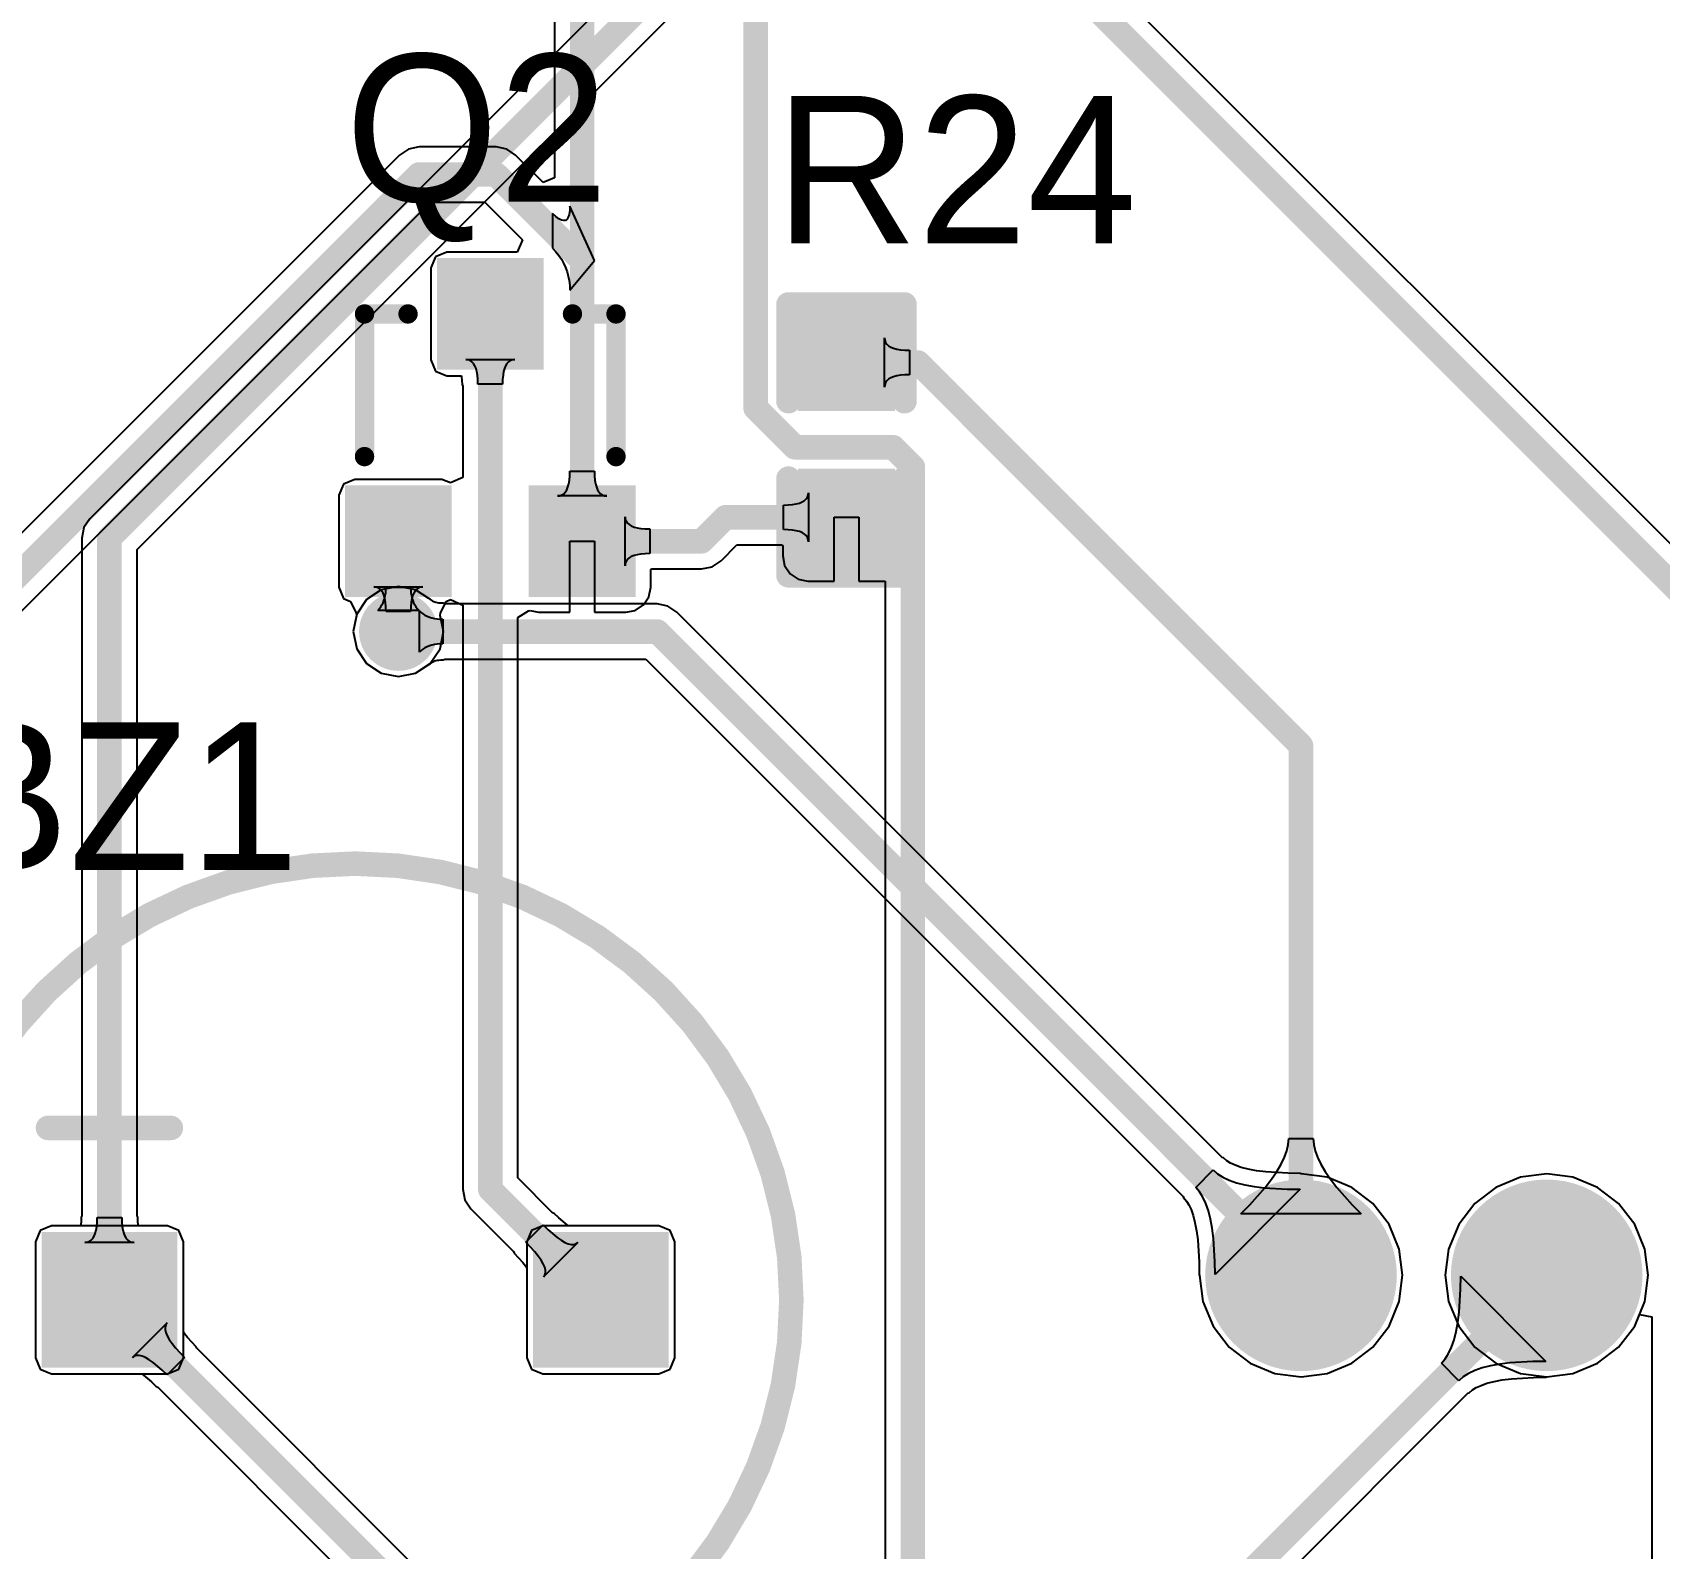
# Model space of a CAD drawing. Header units: millimetres. Extents: x 6.5 to 10.45, y 0.98 to 5.86.
# Drawn here: x 7.034 to 7.696, y 3.764 to 4.381 of the extents above; entities that cross this region are included whole.
import ezdxf

# ---------------------------------------------------------------- set-up
doc = ezdxf.new("R2010")
doc.units = ezdxf.units.MM
doc.header["$MEASUREMENT"] = 0
for name, color, linetype in [('BottomLayer', 5, 'Continuous'), ('BottomSolder', 6, 'Continuous'), ('KeepOutLayer', 6, 'Continuous'), ('MultiLayer', 9, 'Continuous'), ('PadHoleLayer', 156, 'Continuous'), ('TopLayer', 1, 'Continuous'), ('TopOverlay', 2, 'Continuous'), ('TopPaste', 8, 'Continuous'), ('TopSolder', 216, 'Continuous'), ('ViaHoleLayer', 16, 'Continuous')]:
    doc.layers.add(name, color=color, linetype=linetype)

# ---------------------------------------------------------------- blocks, each defined once
blk = doc.blocks.new('BUZZ_DIP_10')
at = {"layer": 'BottomLayer'}
for points in [[(-0.02362, -0.02362), (0.02362, -0.02362), (-0.02362, 0.02362), (0.02362, 0.02362)], [(0.17638, -0.02362), (0.22362, -0.02362), (0.17638, 0.02362), (0.22362, 0.02362)]]:
    blk.add_solid(points, dxfattribs=at)
at = {"layer": 'BottomSolder'}
for points in [[(-0.02762, -0.02762), (0.02762, -0.02762), (-0.02762, 0.02762), (0.02762, 0.02762)], [(0.17238, -0.02762), (0.22762, -0.02762), (0.17238, 0.02762), (0.22762, 0.02762)]]:
    blk.add_solid(points, dxfattribs=at)
at = {"layer": 'MultiLayer'}
for points in [[(-0.02362, -0.02362), (0.02362, -0.02362), (-0.02362, 0.02362), (0.02362, 0.02362)], [(0.17638, -0.02362), (0.22362, -0.02362), (0.17638, 0.02362), (0.22362, 0.02362)]]:
    blk.add_solid(points, dxfattribs=at)
at = {"layer": 'PadHoleLayer', "const_width": 0.01378}
for points in [[(-0.00689, 0, 1), (0.00689, 0, 1)], [(0.19311, 0, 1), (0.20689, 0, 1)]]:
    blk.add_lwpolyline(points, format="xyb", close=True, dxfattribs=at)
at = {"layer": 'TopLayer'}
for points in [[(-0.02362, -0.02362), (0.02362, -0.02362), (-0.02362, 0.02362), (0.02362, 0.02362)], [(0.17638, -0.02362), (0.22362, -0.02362), (0.17638, 0.02362), (0.22362, 0.02362)]]:
    blk.add_solid(points, dxfattribs=at)
at = {"layer": 'TopOverlay'}
for points, const_width in [([(0.27756, 0, 1), (-0.07756, 0, 1)], 0.01), ([(-0.0025, 0.095, 1), (0.0025, 0.095, 1)], 0.005), ([(-0.0275, 0.07, 1), (-0.0225, 0.07, 1)], 0.005), ([(0.0225, 0.07, 1), (0.0275, 0.07, 1)], 0.005), ([(-0.0025, 0.045, 1), (0.0025, 0.045, 1)], 0.005), ([(-0.08006, 0, 1), (-0.07506, 0, 1)], 0.005), ([(0.27506, 0, 1), (0.28006, 0, 1)], 0.005)]:
    blk.add_lwpolyline(points, format="xyb", close=True, dxfattribs=dict(at, const_width=const_width))
at = {"layer": 'TopOverlay', "const_width": 0.01}
for points in [[(0, 0.045), (0, 0.095)], [(-0.025, 0.07), (0.025, 0.07)]]:
    blk.add_lwpolyline(points, dxfattribs=at)
at = {"layer": 'TopSolder'}
for points in [[(-0.02762, -0.02762), (0.02762, -0.02762), (-0.02762, 0.02762), (0.02762, 0.02762)], [(0.17238, -0.02762), (0.22762, -0.02762), (0.17238, 0.02762), (0.22762, 0.02762)]]:
    blk.add_solid(points, dxfattribs=at)
blk = doc.blocks.new('____SOT_23_43')
at = {"layer": 'TopLayer'}
for points in [[(-0.01772, 0.02756), (0.01772, 0.02756), (-0.01772, 0.06496), (0.01772, 0.06496)], [(-0.05512, -0.06496), (-0.01969, -0.06496), (-0.05512, -0.02756), (-0.01969, -0.02756)], [(0.01969, -0.06496), (0.05512, -0.06496), (0.01969, -0.02756), (0.05512, -0.02756)]]:
    blk.add_solid(points, dxfattribs=at)
at = {"layer": 'TopOverlay', "const_width": 0.00787}
for points in [[(-0.05118, -0.01181), (-0.05118, 0.04626)], [(-0.05118, 0.04626), (-0.03346, 0.04626)], [(0.03346, 0.04626), (0.05118, 0.04626)], [(0.05118, -0.01181), (0.05118, 0.04626)]]:
    blk.add_lwpolyline(points, dxfattribs=at)
at = {"layer": 'TopOverlay', "const_width": 0.00394}
for points in [[(-0.05315, 0.04626, 1), (-0.04921, 0.04626, 1)], [(-0.05315, 0.04626, 1), (-0.04921, 0.04626, 1)], [(-0.03543, 0.04626, 1), (-0.0315, 0.04626, 1)], [(0.0315, 0.04626, 1), (0.03543, 0.04626, 1)], [(0.04921, 0.04626, 1), (0.05315, 0.04626, 1)], [(0.04921, 0.04626, 1), (0.05315, 0.04626, 1)], [(-0.05315, -0.01181, 1), (-0.04921, -0.01181, 1)], [(0.04921, -0.01181, 1), (0.05315, -0.01181, 1)]]:
    blk.add_lwpolyline(points, format="xyb", close=True, dxfattribs=at)
at = {"layer": 'TopPaste'}
for points in [[(-0.01772, 0.02756), (0.01772, 0.02756), (-0.01772, 0.06496), (0.01772, 0.06496)], [(-0.05512, -0.06496), (-0.01969, -0.06496), (-0.05512, -0.02756), (-0.01969, -0.02756)], [(0.01969, -0.06496), (0.05512, -0.06496), (0.01969, -0.02756), (0.05512, -0.02756)]]:
    blk.add_solid(points, dxfattribs=at)
at = {"layer": 'TopSolder'}
for points in [[(-0.02172, 0.02356), (0.02172, 0.02356), (-0.02172, 0.06896), (0.02172, 0.06896)], [(-0.05912, -0.06896), (-0.01569, -0.06896), (-0.05912, -0.02356), (-0.01569, -0.02356)], [(0.01569, -0.06896), (0.05912, -0.06896), (0.01569, -0.02356), (0.05912, -0.02356)]]:
    blk.add_solid(points, dxfattribs=at)
blk = doc.blocks.new('___R0603_65')
at = {"layer": 'TopLayer'}
for points in [[(-0.047244, -0.015748), (-0.015748, -0.015748), (-0.047244, 0.015748), (-0.015748, 0.015748)], [(0.015748, -0.015748), (0.047244, -0.015748), (0.015748, 0.015748), (0.047244, 0.015748)]]:
    blk.add_solid(points, dxfattribs=at)
at = {"layer": 'TopOverlay', "const_width": 0.01}
for points in [[(-0.055118, 0.023622), (-0.015748, 0.023622)], [(-0.055118, 0.023622), (-0.055118, -0.023622)], [(0.015748, 0.023622), (0.055118, 0.023622)], [(0.055118, 0.023622), (0.055118, -0.023622)], [(-0.055118, -0.023622), (-0.015748, -0.023622)], [(0.015748, -0.023622), (0.055118, -0.023622)]]:
    blk.add_lwpolyline(points, dxfattribs=at)
at = {"layer": 'TopOverlay', "const_width": 0.005}
for points in [[(-0.057618, 0.023622, 1), (-0.052618, 0.023622, 1)], [(-0.057618, 0.023622, 1), (-0.052618, 0.023622, 1)], [(-0.018248, 0.023622, 1), (-0.013248, 0.023622, 1)], [(0.013248, 0.023622, 1), (0.018248, 0.023622, 1)], [(0.052618, 0.023622, 1), (0.057618, 0.023622, 1)], [(0.052618, 0.023622, 1), (0.057618, 0.023622, 1)], [(-0.057618, -0.023622, 1), (-0.052618, -0.023622, 1)], [(-0.057618, -0.023622, 1), (-0.052618, -0.023622, 1)], [(-0.018248, -0.023622, 1), (-0.013248, -0.023622, 1)], [(0.013248, -0.023622, 1), (0.018248, -0.023622, 1)], [(0.052618, -0.023622, 1), (0.057618, -0.023622, 1)], [(0.052618, -0.023622, 1), (0.057618, -0.023622, 1)]]:
    blk.add_lwpolyline(points, format="xyb", close=True, dxfattribs=at)
at = {"layer": 'TopPaste'}
for points in [[(-0.047244, -0.015748), (-0.015748, -0.015748), (-0.047244, 0.015748), (-0.015748, 0.015748)], [(0.015748, -0.015748), (0.047244, -0.015748), (0.015748, 0.015748), (0.047244, 0.015748)]]:
    blk.add_solid(points, dxfattribs=at)
at = {"layer": 'TopSolder'}
for points in [[(-0.051244, -0.019748), (-0.011748, -0.019748), (-0.051244, 0.019748), (-0.011748, 0.019748)], [(0.011748, -0.019748), (0.051244, -0.019748), (0.011748, 0.019748), (0.051244, 0.019748)]]:
    blk.add_solid(points, dxfattribs=at)
blk = doc.blocks.new('STM32_DIP_73')
at = {"layer": 'BottomLayer', "const_width": 0.035}
for points in [[(-0.0175, 0, 1), (0.0175, 0, 1)], [(-0.0175, -0.1, 1), (0.0175, -0.1, 1)]]:
    blk.add_lwpolyline(points, format="xyb", close=True, dxfattribs=at)
at = {"layer": 'BottomSolder', "const_width": 0.039}
for points in [[(-0.0195, 0, 1), (0.0195, 0, 1)], [(-0.0195, -0.1, 1), (0.0195, -0.1, 1)]]:
    blk.add_lwpolyline(points, format="xyb", close=True, dxfattribs=at)
at = {"layer": 'MultiLayer', "const_width": 0.035}
for points in [[(-0.0175, 0, 1), (0.0175, 0, 1)], [(-0.0175, -0.1, 1), (0.0175, -0.1, 1)]]:
    blk.add_lwpolyline(points, format="xyb", close=True, dxfattribs=at)
at = {"layer": 'PadHoleLayer', "const_width": 0.015}
for points in [[(-0.0075, 0, 1), (0.0075, 0, 1)], [(-0.0075, -0.1, 1), (0.0075, -0.1, 1)]]:
    blk.add_lwpolyline(points, format="xyb", close=True, dxfattribs=at)
at = {"layer": 'TopLayer', "const_width": 0.035}
for points in [[(-0.0175, 0, 1), (0.0175, 0, 1)], [(-0.0175, -0.1, 1), (0.0175, -0.1, 1)]]:
    blk.add_lwpolyline(points, format="xyb", close=True, dxfattribs=at)
at = {"layer": 'TopSolder', "const_width": 0.039}
for points in [[(-0.0195, 0, 1), (0.0195, 0, 1)], [(-0.0195, -0.1, 1), (0.0195, -0.1, 1)]]:
    blk.add_lwpolyline(points, format="xyb", close=True, dxfattribs=at)

msp = doc.modelspace()

# ---------------------------------------------------------------- linework, layer by layer
at = {"layer": 'BottomLayer'}
for p, q in [((7.42707, 4.55293), (7.05707, 4.18293)), ((7.07622, 4.17035), (7.43965, 4.53378)), ((7.05464, 4.17929), (7.05378, 4.175)), ((7.05707, 4.18293), (7.05464, 4.17929)), ((7.05378, 4.175), (7.05378, 4.175)), ((7.05378, 4.175), (7.05378, 3.89928)), ((7.07622, 3.89928), (7.07622, 4.17035)), ((7.17557, 4.15396), (7.16962, 4.14998)), ((7.1826, 4.15535), (7.17557, 4.15396)), ((7.18962, 4.15396), (7.1826, 4.15535)), ((7.19495, 4.1504), (7.18962, 4.15396)), ((7.16962, 4.14998), (7.16564, 4.14402)), ((7.19117, 4.1286), (7.19117, 4.1454)), ((7.19117, 4.1454), (7.19186, 4.14475)), ((7.19559, 4.15016), (7.19495, 4.1504)), ((7.19606, 4.14972), (7.19559, 4.15016)), ((7.19633, 4.14951), (7.19606, 4.14972)), ((7.19664, 4.14932), (7.19633, 4.14951)), ((7.19699, 4.14914), (7.19664, 4.14932)), ((7.1974, 4.14897), (7.19699, 4.14914)), ((7.19789, 4.14882), (7.1974, 4.14897)), ((7.19846, 4.14869), (7.19789, 4.14882)), ((7.19912, 4.14859), (7.19846, 4.14869)), ((7.19987, 4.14852), (7.19912, 4.14859)), ((7.20089, 4.14849), (7.19987, 4.14852)), ((7.20151, 4.14822), (7.20089, 4.14849)), ((7.288, 4.14822), (7.20151, 4.14822)), ((7.29229, 4.14736), (7.288, 4.14822)), ((7.288, 4.14822), (7.288, 4.14822)), ((7.29593, 4.14493), (7.29229, 4.14736)), ((7.16564, 4.14402), (7.16425, 4.137)), ((7.19186, 4.14475), (7.19262, 4.14418)), ((7.19262, 4.14418), (7.19343, 4.14367)), ((7.19343, 4.14367), (7.19429, 4.14322)), ((7.19429, 4.14322), (7.19522, 4.14285)), ((7.19522, 4.14285), (7.1962, 4.14254)), ((7.1962, 4.14254), (7.19724, 4.14231)), ((7.19724, 4.14231), (7.19834, 4.14214)), ((7.19834, 4.14214), (7.19949, 4.14203)), ((7.19949, 4.14203), (7.20071, 4.142)), ((7.20071, 4.142), (7.20071, 4.132)), ((7.51786, 3.923), (7.29593, 4.14493)), ((7.16425, 4.137), (7.16564, 4.12998)), ((7.16564, 4.12998), (7.16962, 4.12402)), ((7.19186, 4.12925), (7.19117, 4.1286)), ((7.19262, 4.12982), (7.19186, 4.12925)), ((7.19343, 4.13033), (7.19262, 4.12982)), ((7.19429, 4.13078), (7.19343, 4.13033)), ((7.19522, 4.13115), (7.19429, 4.13078)), ((7.1962, 4.13146), (7.19522, 4.13115)), ((7.19724, 4.13169), (7.1962, 4.13146)), ((7.19834, 4.13186), (7.19724, 4.13169)), ((7.19949, 4.13197), (7.19834, 4.13186)), ((7.19912, 4.12541), (7.19987, 4.12548)), ((7.20071, 4.132), (7.19949, 4.13197)), ((7.19987, 4.12548), (7.20089, 4.12551)), ((7.20089, 4.12551), (7.20151, 4.12578)), ((7.20151, 4.12578), (7.28335, 4.12578)), ((7.28335, 4.12578), (7.502, 3.90714)), ((7.16962, 4.12402), (7.17557, 4.12004)), ((7.17557, 4.12004), (7.1826, 4.11865)), ((7.1826, 4.11865), (7.18962, 4.12004)), ((7.18962, 4.12004), (7.19495, 4.1236)), ((7.19495, 4.1236), (7.19559, 4.12384)), ((7.19559, 4.12384), (7.19606, 4.12428)), ((7.19606, 4.12428), (7.19633, 4.12449)), ((7.19633, 4.12449), (7.19664, 4.12468)), ((7.19664, 4.12468), (7.19699, 4.12486)), ((7.19699, 4.12486), (7.1974, 4.12503)), ((7.1974, 4.12503), (7.19789, 4.12518)), ((7.19789, 4.12518), (7.19846, 4.12531)), ((7.19846, 4.12531), (7.19912, 4.12541)), ((7.51839, 3.92283), (7.51786, 3.923)), ((7.51986, 3.92159), (7.51839, 3.92283)), ((7.52133, 3.92067), (7.51986, 3.92159)), ((7.52326, 3.91977), (7.52133, 3.92067)), ((7.50712, 3.91081), (7.51419, 3.91788)), ((7.51419, 3.91788), (7.51601, 3.91633)), ((7.51601, 3.91633), (7.51822, 3.91495)), ((7.51822, 3.91495), (7.52081, 3.91375)), ((7.52081, 3.91375), (7.52378, 3.9127)), ((7.52567, 3.91892), (7.52326, 3.91977)), ((7.52855, 3.91817), (7.52567, 3.91892)), ((7.53189, 3.91754), (7.52855, 3.91817)), ((7.53561, 3.91706), (7.53189, 3.91754)), ((7.54459, 3.91652), (7.53561, 3.91706)), ((7.54969, 3.91649), (7.54459, 3.91652)), ((7.55002, 3.91635), (7.54969, 3.91649)), ((7.5607, 3.91494), (7.55002, 3.91635)), ((7.57068, 3.91081), (7.5607, 3.91494)), ((7.6393, 3.91494), (7.62932, 3.91081)), ((7.65, 3.91635), (7.6393, 3.91494)), ((7.6607, 3.91494), (7.65, 3.91635)), ((7.67068, 3.91081), (7.6607, 3.91494)), ((7.502, 3.90714), (7.50217, 3.90661)), ((7.50867, 3.90899), (7.50712, 3.91081)), ((7.51004, 3.90678), (7.50867, 3.90899)), ((7.54965, 3.91), (7.515, 3.87535)), ((7.52378, 3.9127), (7.52713, 3.91183)), ((7.52713, 3.91183), (7.53087, 3.91113)), ((7.53087, 3.91113), (7.53499, 3.91059)), ((7.53499, 3.91059), (7.54438, 3.91003)), ((7.54438, 3.91003), (7.54965, 3.91)), ((7.57924, 3.90424), (7.57068, 3.91081)), ((7.62932, 3.91081), (7.62076, 3.90424)), ((7.67924, 3.90424), (7.67068, 3.91081)), ((7.50217, 3.90661), (7.50341, 3.90514)), ((7.50341, 3.90514), (7.50433, 3.90367)), ((7.50433, 3.90367), (7.50523, 3.90174)), ((7.50523, 3.90174), (7.50608, 3.89933)), ((7.51125, 3.90419), (7.51004, 3.90678)), ((7.5123, 3.90122), (7.51125, 3.90419)), ((7.51317, 3.89787), (7.5123, 3.90122)), ((7.58581, 3.89568), (7.57924, 3.90424)), ((7.62076, 3.90424), (7.61419, 3.89568)), ((7.68581, 3.89568), (7.67924, 3.90424)), ((7.04138, 3.89512), (7.03679, 3.89321)), ((7.05326, 3.89512), (7.04138, 3.89512)), ((7.05335, 3.89566), (7.05326, 3.89512)), ((7.05346, 3.89694), (7.05335, 3.89566)), ((7.05351, 3.89866), (7.05346, 3.89694)), ((7.05378, 3.89928), (7.05351, 3.89866)), ((7.05955, 3.89333), (7.0598, 3.89485)), ((7.0598, 3.89485), (7.05995, 3.89657)), ((7.05995, 3.89657), (7.06, 3.89849)), ((7.06, 3.89849), (7.07, 3.89849)), ((7.07, 3.89849), (7.07005, 3.89657)), ((7.07005, 3.89657), (7.0702, 3.89485)), ((7.0702, 3.89485), (7.07045, 3.89333)), ((7.07649, 3.89866), (7.07622, 3.89928)), ((7.07654, 3.89694), (7.07649, 3.89866)), ((7.07665, 3.89566), (7.07654, 3.89694)), ((7.07674, 3.89512), (7.07665, 3.89566)), ((7.08862, 3.89512), (7.07674, 3.89512)), ((7.09321, 3.89321), (7.08862, 3.89512)), ((7.24138, 3.89512), (7.23679, 3.89321)), ((7.28862, 3.89512), (7.24138, 3.89512)), ((7.29321, 3.89321), (7.28862, 3.89512)), ((7.50608, 3.89933), (7.50683, 3.89645)), ((7.50683, 3.89645), (7.50746, 3.89311)), ((7.51387, 3.89413), (7.51317, 3.89787)), ((7.51441, 3.89001), (7.51387, 3.89413)), ((7.58994, 3.8857), (7.58581, 3.89568)), ((7.61419, 3.89568), (7.61006, 3.8857)), ((7.68994, 3.8857), (7.68581, 3.89568)), ((7.03679, 3.89321), (7.03488, 3.88862)), ((7.03488, 3.88862), (7.03488, 3.84138)), ((7.055, 3.88837), (7.05595, 3.88847)), ((7.075, 3.88837), (7.055, 3.88837)), ((7.05595, 3.88847), (7.0568, 3.88878)), ((7.0568, 3.88878), (7.05755, 3.88928)), ((7.05755, 3.88928), (7.0582, 3.88999)), ((7.0582, 3.88999), (7.05875, 3.8909)), ((7.05875, 3.8909), (7.0592, 3.89202)), ((7.0592, 3.89202), (7.05955, 3.89333)), ((7.07045, 3.89333), (7.0708, 3.89202)), ((7.0708, 3.89202), (7.07125, 3.8909)), ((7.07125, 3.8909), (7.0718, 3.88999)), ((7.0718, 3.88999), (7.07245, 3.88928)), ((7.07245, 3.88928), (7.0732, 3.88878)), ((7.0732, 3.88878), (7.07405, 3.88847)), ((7.07405, 3.88847), (7.075, 3.88837)), ((7.09512, 3.88862), (7.09321, 3.89321)), ((7.09512, 3.84138), (7.09512, 3.88862)), ((7.23679, 3.89321), (7.23488, 3.88862)), ((7.23488, 3.88862), (7.23488, 3.84138)), ((7.29512, 3.88862), (7.29321, 3.89321)), ((7.29512, 3.84138), (7.29512, 3.88862)), ((7.50746, 3.89311), (7.50794, 3.88939)), ((7.50794, 3.88939), (7.50848, 3.88041)), ((7.51497, 3.88062), (7.51441, 3.89001)), ((7.515, 3.87535), (7.51497, 3.88062)), ((7.59135, 3.875), (7.58994, 3.8857)), ((7.61006, 3.8857), (7.60865, 3.875)), ((7.69135, 3.875), (7.68994, 3.8857)), ((7.50848, 3.88041), (7.50851, 3.87531)), ((7.50851, 3.87531), (7.50865, 3.87498)), ((7.50865, 3.87498), (7.51006, 3.8643)), ((7.58994, 3.8643), (7.59135, 3.875)), ((7.60865, 3.875), (7.61006, 3.8643)), ((7.68994, 3.8643), (7.69135, 3.875)), ((7.51006, 3.8643), (7.51419, 3.85432)), ((7.58581, 3.85432), (7.58994, 3.8643)), ((7.61006, 3.8643), (7.61419, 3.85432)), ((7.68581, 3.85432), (7.68994, 3.8643)), ((7.51419, 3.85432), (7.52076, 3.84576)), ((7.57924, 3.84576), (7.58581, 3.85432)), ((7.61419, 3.85432), (7.62076, 3.84576)), ((7.67924, 3.84576), (7.68581, 3.85432)), ((7.03488, 3.84138), (7.03679, 3.83679)), ((7.09321, 3.83679), (7.09512, 3.84138)), ((7.23488, 3.84138), (7.23679, 3.83679)), ((7.29321, 3.83679), (7.29512, 3.84138)), ((7.52076, 3.84576), (7.52932, 3.83919)), ((7.57068, 3.83919), (7.57924, 3.84576)), ((7.62076, 3.84576), (7.62932, 3.83919)), ((7.67068, 3.83919), (7.67924, 3.84576)), ((7.03679, 3.83679), (7.04138, 3.83488)), ((7.04138, 3.83488), (7.08862, 3.83488)), ((7.08862, 3.83488), (7.09321, 3.83679)), ((7.23679, 3.83679), (7.24138, 3.83488)), ((7.24138, 3.83488), (7.28862, 3.83488)), ((7.28862, 3.83488), (7.29321, 3.83679)), ((7.52932, 3.83919), (7.5393, 3.83506)), ((7.5393, 3.83506), (7.55, 3.83365)), ((7.55, 3.83365), (7.5607, 3.83506)), ((7.5607, 3.83506), (7.57068, 3.83919)), ((7.62932, 3.83919), (7.6393, 3.83506)), ((7.6393, 3.83506), (7.65, 3.83365)), ((7.65, 3.83365), (7.6607, 3.83506)), ((7.6607, 3.83506), (7.67068, 3.83919))]:
    msp.add_line(p, q, dxfattribs=at)
at = {"layer": 'BottomLayer', "const_width": 0.01}
for points in [[(7.065, 4.175), (7.435, 4.545)], [(7.065, 3.865), (7.065, 4.175)], [(7.1826, 4.137), (7.288, 4.137)], [(7.288, 4.137), (7.55, 3.875)]]:
    msp.add_lwpolyline(points, dxfattribs=at)
at = {"layer": 'BottomLayer'}
for points, const_width in [([(7.0625, 4.175, 1), (7.0675, 4.175, 1)], 0.005), ([(7.0625, 4.175, 1), (7.0675, 4.175, 1)], 0.005), ([(7.1766, 4.137, 1), (7.1886, 4.137, 1)], 0.012), ([(7.1801, 4.137, 1), (7.1851, 4.137, 1)], 0.005), ([(7.2855, 4.137, 1), (7.2905, 4.137, 1)], 0.005), ([(7.2855, 4.137, 1), (7.2905, 4.137, 1)], 0.005), ([(7.5475, 3.875, 1), (7.5525, 3.875, 1)], 0.005), ([(7.0625, 3.865, 1), (7.0675, 3.865, 1)], 0.005)]:
    msp.add_lwpolyline(points, format="xyb", close=True, dxfattribs=dict(at, const_width=const_width))
at = {"layer": 'BottomSolder', "const_width": 0.016}
msp.add_lwpolyline([(7.1746, 4.137, 1), (7.1906, 4.137, 1)], format="xyb", close=True, dxfattribs=at)
at = {"layer": 'KeepOutLayer', "const_width": 0.01}
msp.add_lwpolyline([(6.50502, 3.84397, -0.412145), (7.59305, 4.92702)], format="xyb", dxfattribs=at)
at = {"layer": 'MultiLayer', "const_width": 0.012}
msp.add_lwpolyline([(7.1766, 4.137, 1), (7.1886, 4.137, 1)], format="xyb", close=True, dxfattribs=at)
at = {"layer": 'TopLayer'}
for p, q in [((7.71193, 4.16106), (7.3187, 4.55429)), ((7.24619, 4.4523), (7.24619, 4.32161)), ((7.18307, 4.33093), (6.98335, 4.13122)), ((7.18671, 4.33336), (7.18307, 4.33093)), ((7.18307, 4.33093), (7.18307, 4.33093)), ((7.191, 4.33422), (7.18671, 4.33336)), ((7.2224, 4.33422), (7.191, 4.33422)), ((7.191, 4.33422), (7.191, 4.33422)), ((7.22669, 4.33336), (7.2224, 4.33422)), ((7.2224, 4.33422), (7.2224, 4.33422)), ((7.23033, 4.33093), (7.22669, 4.33336)), ((7.24157, 4.3197), (7.23033, 4.33093)), ((7.24619, 4.32161), (7.24157, 4.3197)), ((6.99593, 4.11207), (7.19565, 4.31178)), ((7.19565, 4.31178), (7.21776, 4.31178)), ((7.21776, 4.31178), (7.23309, 4.29646)), ((7.24667, 4.3059), (7.24533, 4.30714)), ((7.24533, 4.30714), (7.24533, 4.293)), ((7.24788, 4.305), (7.24667, 4.3059)), ((7.24894, 4.30444), (7.24788, 4.305)), ((7.24986, 4.30422), (7.24894, 4.30444)), ((7.25063, 4.30434), (7.24986, 4.30422)), ((7.25127, 4.3048), (7.25063, 4.30434)), ((7.25177, 4.30561), (7.25127, 4.3048)), ((7.25212, 4.30675), (7.25177, 4.30561)), ((7.25233, 4.30824), (7.25212, 4.30675)), ((7.2524, 4.31007), (7.25233, 4.30824)), ((7.2624, 4.288), (7.2524, 4.31007)), ((7.20228, 4.29146), (7.19769, 4.28955)), ((7.23101, 4.29146), (7.20228, 4.29146)), ((7.23309, 4.29646), (7.23101, 4.29146)), ((7.24533, 4.293), (7.24667, 4.29156)), ((7.24667, 4.29156), (7.24788, 4.29005)), ((7.19769, 4.28955), (7.19579, 4.28496)), ((7.19579, 4.28496), (7.19579, 4.24756)), ((7.24788, 4.29005), (7.24894, 4.28849)), ((7.24894, 4.28849), (7.24986, 4.28687)), ((7.24986, 4.28687), (7.25063, 4.2852)), ((7.25063, 4.2852), (7.25127, 4.28346)), ((7.2524, 4.27593), (7.2624, 4.288)), ((7.2624, 4.288), (7.2624, 4.288)), ((7.2624, 4.288), (7.2624, 4.288)), ((7.2624, 4.288), (7.2624, 4.288)), ((7.2624, 4.288), (7.2624, 4.288)), ((7.2624, 4.288), (7.2624, 4.288)), ((7.2624, 4.288), (7.2624, 4.288)), ((7.2624, 4.288), (7.2624, 4.288)), ((7.2624, 4.288), (7.2624, 4.288)), ((7.2624, 4.288), (7.2624, 4.288)), ((7.2624, 4.288), (7.2624, 4.288)), ((7.25127, 4.28346), (7.25177, 4.28167)), ((7.25177, 4.28167), (7.25212, 4.27981)), ((7.25212, 4.27981), (7.25233, 4.2779)), ((7.25233, 4.2779), (7.2524, 4.27593)), ((7.3805, 4.2365), (7.3805, 4.2565)), ((7.3805, 4.2565), (7.3806, 4.25555)), ((7.3806, 4.25555), (7.3809, 4.2547)), ((7.3809, 4.2547), (7.38141, 4.25395)), ((7.38141, 4.25395), (7.38212, 4.2533)), ((7.38212, 4.2533), (7.38303, 4.25275)), ((7.38303, 4.25275), (7.38414, 4.2523)), ((7.38414, 4.2523), (7.38546, 4.25195)), ((7.38546, 4.25195), (7.38697, 4.2517)), ((7.38697, 4.2517), (7.3887, 4.25155)), ((7.3887, 4.25155), (7.39062, 4.2515)), ((7.39062, 4.2515), (7.39062, 4.2415)), ((7.19579, 4.24756), (7.19769, 4.24297)), ((7.21095, 4.24759), (7.21, 4.24769)), ((7.21, 4.24769), (7.23, 4.24769)), ((7.2118, 4.24729), (7.21095, 4.24759)), ((7.21255, 4.24679), (7.2118, 4.24729)), ((7.2132, 4.24609), (7.21255, 4.24679)), ((7.21375, 4.24519), (7.2132, 4.24609)), ((7.2142, 4.24409), (7.21375, 4.24519)), ((7.22625, 4.24519), (7.2258, 4.24409)), ((7.2268, 4.24609), (7.22625, 4.24519)), ((7.22745, 4.24679), (7.2268, 4.24609)), ((7.2282, 4.24729), (7.22745, 4.24679)), ((7.22905, 4.24759), (7.2282, 4.24729)), ((7.23, 4.24769), (7.22905, 4.24759)), ((7.19769, 4.24297), (7.20228, 4.24106)), ((7.20228, 4.24106), (7.20825, 4.24106)), ((7.20825, 4.24106), (7.20835, 4.24047)), ((7.20835, 4.24047), (7.20846, 4.23922)), ((7.20846, 4.23922), (7.20851, 4.23752)), ((7.21455, 4.24279), (7.2142, 4.24409)), ((7.2148, 4.24129), (7.21455, 4.24279)), ((7.21495, 4.23959), (7.2148, 4.24129)), ((7.215, 4.23769), (7.21495, 4.23959)), ((7.22505, 4.23959), (7.225, 4.23769)), ((7.2252, 4.24129), (7.22505, 4.23959)), ((7.22545, 4.24279), (7.2252, 4.24129)), ((7.2258, 4.24409), (7.22545, 4.24279)), ((7.3809, 4.2383), (7.3806, 4.23745)), ((7.38141, 4.23905), (7.3809, 4.2383)), ((7.38212, 4.2397), (7.38141, 4.23905)), ((7.38303, 4.24025), (7.38212, 4.2397)), ((7.38414, 4.2407), (7.38303, 4.24025)), ((7.38546, 4.24105), (7.38414, 4.2407)), ((7.38697, 4.2413), (7.38546, 4.24105)), ((7.3887, 4.24145), (7.38697, 4.2413)), ((7.39062, 4.2415), (7.3887, 4.24145)), ((7.20851, 4.23752), (7.20878, 4.2369)), ((7.20878, 4.2369), (7.20878, 4.19969)), ((7.225, 4.23769), (7.215, 4.23769)), ((7.3806, 4.23745), (7.3805, 4.2365)), ((7.16488, 4.19894), (7.16029, 4.19703)), ((7.20031, 4.19894), (7.16488, 4.19894)), ((7.20378, 4.1975), (7.20031, 4.19894)), ((7.20878, 4.19969), (7.20378, 4.1975)), ((7.25195, 4.19715), (7.2522, 4.19867)), ((7.2522, 4.19867), (7.25235, 4.20039)), ((7.25235, 4.20039), (7.2524, 4.20231)), ((7.2524, 4.20231), (7.2624, 4.20231)), ((7.2624, 4.20231), (7.26245, 4.20039)), ((7.26245, 4.20039), (7.2626, 4.19867)), ((7.2626, 4.19867), (7.26285, 4.19715)), ((7.16029, 4.19703), (7.15839, 4.19244)), ((7.15839, 4.19244), (7.15839, 4.15504)), ((7.2474, 4.19219), (7.24835, 4.19229)), ((7.2674, 4.19219), (7.2474, 4.19219)), ((7.24835, 4.19229), (7.2492, 4.1926)), ((7.2492, 4.1926), (7.24995, 4.1931)), ((7.24995, 4.1931), (7.2506, 4.19381)), ((7.2506, 4.19381), (7.25115, 4.19472)), ((7.25115, 4.19472), (7.2516, 4.19583)), ((7.2516, 4.19583), (7.25195, 4.19715)), ((7.26285, 4.19715), (7.2632, 4.19583)), ((7.2632, 4.19583), (7.26365, 4.19472)), ((7.26365, 4.19472), (7.2642, 4.19381)), ((7.2642, 4.19381), (7.26485, 4.1931)), ((7.26485, 4.1931), (7.2656, 4.1926)), ((7.2656, 4.1926), (7.26645, 4.19229)), ((7.26645, 4.19229), (7.2674, 4.19219)), ((7.34859, 4.19095), (7.3491, 4.1917)), ((7.3491, 4.1917), (7.3494, 4.19255)), ((7.3494, 4.19255), (7.3495, 4.1935)), ((7.3495, 4.1935), (7.3495, 4.1735)), ((7.33938, 4.1885), (7.3413, 4.18855)), ((7.33938, 4.1785), (7.33938, 4.1885)), ((7.3413, 4.18855), (7.34303, 4.1887)), ((7.34303, 4.1887), (7.34454, 4.18895)), ((7.34454, 4.18895), (7.34586, 4.1893)), ((7.34586, 4.1893), (7.34697, 4.18975)), ((7.34697, 4.18975), (7.34788, 4.1903)), ((7.34788, 4.1903), (7.34859, 4.19095)), ((7.27487, 4.16374), (7.27487, 4.18374)), ((7.27487, 4.18374), (7.27497, 4.18279)), ((7.27497, 4.18279), (7.27527, 4.18194)), ((7.27527, 4.18194), (7.27578, 4.18119)), ((7.27578, 4.18119), (7.27649, 4.18054)), ((7.27649, 4.18054), (7.2774, 4.17999)), ((7.2774, 4.17999), (7.27851, 4.17954)), ((7.27851, 4.17954), (7.27983, 4.17919)), ((7.27983, 4.17919), (7.28135, 4.17894)), ((7.28135, 4.17894), (7.28307, 4.17879)), ((7.28307, 4.17879), (7.28499, 4.17874)), ((7.28499, 4.17874), (7.28499, 4.16874)), ((7.3413, 4.17845), (7.33938, 4.1785)), ((7.34303, 4.1783), (7.3413, 4.17845)), ((7.36, 4.15756), (7.36, 4.1835)), ((7.36, 4.1835), (7.37, 4.1835)), ((7.37, 4.1835), (7.37, 4.15756)), ((7.2524, 4.14484), (7.2524, 4.17374)), ((7.2524, 4.17374), (7.2624, 4.17374)), ((7.2624, 4.17374), (7.2624, 4.14484)), ((7.31393, 4.16581), (7.32041, 4.17229)), ((7.32041, 4.17229), (7.33859, 4.17229)), ((7.33859, 4.17229), (7.33906, 4.17208)), ((7.33906, 4.17208), (7.33906, 4.16776)), ((7.34454, 4.17805), (7.34303, 4.1783)), ((7.34586, 4.1777), (7.34454, 4.17805)), ((7.34697, 4.17725), (7.34586, 4.1777)), ((7.34788, 4.1767), (7.34697, 4.17725)), ((7.34859, 4.17605), (7.34788, 4.1767)), ((7.3491, 4.1753), (7.34859, 4.17605)), ((7.3494, 4.17445), (7.3491, 4.1753)), ((7.3495, 4.1735), (7.3494, 4.17445)), ((7.27527, 4.16554), (7.27497, 4.16469)), ((7.27578, 4.16629), (7.27527, 4.16554)), ((7.27649, 4.16694), (7.27578, 4.16629)), ((7.2774, 4.16749), (7.27649, 4.16694)), ((7.27851, 4.16794), (7.2774, 4.16749)), ((7.27983, 4.16829), (7.27851, 4.16794)), ((7.28135, 4.16854), (7.27983, 4.16829)), ((7.28307, 4.16869), (7.28135, 4.16854)), ((7.28499, 4.16874), (7.28307, 4.16869)), ((7.31029, 4.16338), (7.31393, 4.16581)), ((7.33906, 4.16776), (7.33983, 4.16385)), ((7.27497, 4.16469), (7.27487, 4.16374)), ((7.28531, 4.16232), (7.28578, 4.16252)), ((7.28531, 4.15504), (7.28531, 4.16232)), ((7.28578, 4.16252), (7.306, 4.16252)), ((7.306, 4.16252), (7.31029, 4.16338)), ((7.306, 4.16252), (7.306, 4.16252)), ((7.33983, 4.16385), (7.34204, 4.16055)), ((7.34204, 4.16055), (7.34535, 4.15834)), ((7.15839, 4.15504), (7.16029, 4.15045)), ((7.17355, 4.15507), (7.1726, 4.15517)), ((7.1726, 4.15517), (7.1926, 4.15517)), ((7.1744, 4.15477), (7.17355, 4.15507)), ((7.17515, 4.15427), (7.1744, 4.15477)), ((7.1758, 4.15357), (7.17515, 4.15427)), ((7.17635, 4.15267), (7.1758, 4.15357)), ((7.1768, 4.15157), (7.17635, 4.15267)), ((7.17729, 4.15164), (7.17746, 4.15274)), ((7.17746, 4.15274), (7.17756, 4.1539)), ((7.17756, 4.1539), (7.1776, 4.15511)), ((7.1776, 4.15511), (7.1876, 4.15511)), ((7.1876, 4.15511), (7.18763, 4.1539)), ((7.18763, 4.1539), (7.18773, 4.15274)), ((7.18773, 4.15274), (7.1879, 4.15164)), ((7.18885, 4.15267), (7.1884, 4.15157)), ((7.1894, 4.15357), (7.18885, 4.15267)), ((7.19005, 4.15427), (7.1894, 4.15357)), ((7.1908, 4.15477), (7.19005, 4.15427)), ((7.19165, 4.15507), (7.1908, 4.15477)), ((7.1926, 4.15517), (7.19165, 4.15507)), ((7.28454, 4.15114), (7.28531, 4.15504)), ((7.34535, 4.15834), (7.34925, 4.15756)), ((7.34925, 4.15756), (7.36, 4.15756)), ((7.37, 4.15756), (7.38075, 4.15756)), ((7.38075, 4.15756), (7.38078, 4.15753)), ((7.38078, 4.15753), (7.38078, 3.70765)), ((7.16029, 4.15045), (7.16313, 4.14927)), ((7.16313, 4.14927), (7.16542, 4.14448)), ((7.1742, 4.14557), (7.17484, 4.14626)), ((7.191, 4.14557), (7.1742, 4.14557)), ((7.17484, 4.14626), (7.17542, 4.14702)), ((7.17542, 4.14702), (7.17593, 4.14783)), ((7.17593, 4.14783), (7.17637, 4.1487)), ((7.17637, 4.1487), (7.17675, 4.14962)), ((7.17675, 4.14962), (7.17705, 4.1506)), ((7.17715, 4.15027), (7.1768, 4.15157)), ((7.17705, 4.1506), (7.17729, 4.15164)), ((7.1774, 4.14877), (7.17715, 4.15027)), ((7.17755, 4.14707), (7.1774, 4.14877)), ((7.1776, 4.14517), (7.17755, 4.14707)), ((7.18765, 4.14707), (7.1876, 4.14517)), ((7.1878, 4.14877), (7.18765, 4.14707)), ((7.18805, 4.15027), (7.1878, 4.14877)), ((7.1879, 4.15164), (7.18814, 4.1506)), ((7.1884, 4.15157), (7.18805, 4.15027)), ((7.18814, 4.1506), (7.18845, 4.14962)), ((7.18845, 4.14962), (7.18882, 4.1487)), ((7.18882, 4.1487), (7.18926, 4.14783)), ((7.18926, 4.14783), (7.18977, 4.14702)), ((7.18977, 4.14702), (7.19035, 4.14626)), ((7.19035, 4.14626), (7.191, 4.14557)), ((7.19977, 4.14448), (7.20206, 4.14927)), ((7.20206, 4.14927), (7.20378, 4.14998)), ((7.20378, 4.14998), (7.20878, 4.14779)), ((7.20878, 4.14779), (7.20878, 3.91)), ((7.23122, 4.14266), (7.23552, 4.14545)), ((7.23552, 4.14545), (7.23622, 4.14553)), ((7.23622, 4.14553), (7.23969, 4.14484)), ((7.27512, 4.14484), (7.27902, 4.14562)), ((7.27902, 4.14562), (7.28233, 4.14783)), ((7.28233, 4.14783), (7.28454, 4.15114)), ((7.16555, 4.14354), (7.16425, 4.137)), ((7.16542, 4.14448), (7.16555, 4.14354)), ((7.1876, 4.14517), (7.1776, 4.14517)), ((7.19965, 4.14354), (7.19977, 4.14448)), ((7.20095, 4.137), (7.19965, 4.14354)), ((7.23122, 3.91465), (7.23122, 4.14266)), ((7.23969, 4.14484), (7.2524, 4.14484)), ((7.2624, 4.14484), (7.27512, 4.14484)), ((7.16425, 4.137), (7.16564, 4.12998)), ((7.19955, 4.12998), (7.20095, 4.137)), ((7.16564, 4.12998), (7.16962, 4.12402)), ((7.19558, 4.12402), (7.19955, 4.12998)), ((7.16962, 4.12402), (7.17557, 4.12004)), ((7.17557, 4.12004), (7.1826, 4.11865)), ((7.1826, 4.11865), (7.18962, 4.12004)), ((7.18962, 4.12004), (7.19558, 4.12402)), ((7.54422, 3.92572), (7.54481, 3.92826)), ((7.54481, 3.92826), (7.545, 3.93064)), ((7.545, 3.93064), (7.555, 3.93064)), ((7.555, 3.93064), (7.5552, 3.92826)), ((7.5552, 3.92826), (7.55578, 3.92572)), ((7.54012, 3.91721), (7.54188, 3.9202)), ((7.54188, 3.9202), (7.54324, 3.92304)), ((7.54324, 3.92304), (7.54422, 3.92572)), ((7.55578, 3.92572), (7.55675, 3.92304)), ((7.55675, 3.92304), (7.55812, 3.9202)), ((7.55812, 3.9202), (7.55987, 3.91721)), ((7.24537, 3.90049), (7.23122, 3.91465)), ((7.53545, 3.91078), (7.53798, 3.91407)), ((7.53798, 3.91407), (7.54012, 3.91721)), ((7.55987, 3.91721), (7.56202, 3.91407)), ((7.56202, 3.91407), (7.56456, 3.91078)), ((7.20878, 3.91), (7.20878, 3.91)), ((7.20878, 3.91), (7.20964, 3.90571)), ((7.52921, 3.90374), (7.53545, 3.91078)), ((7.56456, 3.91078), (7.5708, 3.90374)), ((7.20964, 3.90571), (7.21207, 3.90207)), ((7.21207, 3.90207), (7.22945, 3.88469)), ((7.24602, 3.90023), (7.24537, 3.90049)), ((7.5255, 3.9), (7.52921, 3.90374)), ((7.5708, 3.90374), (7.5745, 3.9)), ((7.04138, 3.89512), (7.03679, 3.89321)), ((7.08862, 3.89512), (7.04138, 3.89512)), ((7.09321, 3.89321), (7.08862, 3.89512)), ((7.23444, 3.88849), (7.24151, 3.89556)), ((7.24151, 3.89556), (7.24357, 3.89357)), ((7.24793, 3.89839), (7.24602, 3.90023)), ((7.25124, 3.89558), (7.24793, 3.89839)), ((7.2519, 3.89512), (7.25124, 3.89558)), ((7.28862, 3.89512), (7.2519, 3.89512)), ((7.29321, 3.89321), (7.28862, 3.89512)), ((7.5745, 3.9), (7.5255, 3.9)), ((7.03679, 3.89321), (7.03488, 3.88862)), ((7.03488, 3.88862), (7.03488, 3.84138)), ((7.09512, 3.88862), (7.09321, 3.89321)), ((7.09512, 3.85193), (7.09512, 3.88862)), ((7.23814, 3.88451), (7.23444, 3.88849)), ((7.25565, 3.88837), (7.24163, 3.87435)), ((7.24357, 3.89357), (7.24726, 3.89044)), ((7.24726, 3.89044), (7.24889, 3.88929)), ((7.24889, 3.88929), (7.25038, 3.88843)), ((7.25038, 3.88843), (7.25172, 3.88785)), ((7.25172, 3.88785), (7.25292, 3.88756)), ((7.25292, 3.88756), (7.25397, 3.88755)), ((7.25397, 3.88755), (7.25488, 3.88782)), ((7.25488, 3.88782), (7.25565, 3.88837)), ((7.29512, 3.88862), (7.29321, 3.89321)), ((7.29512, 3.84138), (7.29512, 3.88862)), ((7.22945, 3.88469), (7.22968, 3.88407)), ((7.22968, 3.88407), (7.23322, 3.88026)), ((7.23956, 3.88274), (7.23814, 3.88451)), ((7.24071, 3.88111), (7.23956, 3.88274)), ((7.24157, 3.87962), (7.24071, 3.88111)), ((7.23322, 3.88026), (7.23437, 3.87884)), ((7.23437, 3.87884), (7.23488, 3.8781)), ((7.23488, 3.8781), (7.23488, 3.84138)), ((7.24215, 3.87828), (7.24157, 3.87962)), ((7.24163, 3.87435), (7.24218, 3.87512)), ((7.24244, 3.87708), (7.24215, 3.87828)), ((7.24218, 3.87512), (7.24245, 3.87603)), ((7.24245, 3.87603), (7.24244, 3.87708)), ((7.61497, 3.86938), (7.615, 3.87465)), ((7.615, 3.87465), (7.64965, 3.84)), ((7.61441, 3.85999), (7.61497, 3.86938)), ((7.07435, 3.84151), (7.08849, 3.85565)), ((7.08793, 3.85487), (7.08764, 3.85395)), ((7.08849, 3.85565), (7.08793, 3.85487)), ((7.61317, 3.85213), (7.61387, 3.85587)), ((7.61387, 3.85587), (7.61441, 3.85999)), ((7.67924, 3.84576), (7.68581, 3.85432)), ((7.68581, 3.85432), (7.68778, 3.85908)), ((7.68778, 3.85908), (7.69278, 3.85809)), ((7.69278, 3.85809), (7.69278, 3.377)), ((7.08764, 3.85395), (7.08764, 3.85289)), ((7.08764, 3.85289), (7.08793, 3.85169)), ((7.08793, 3.85169), (7.08849, 3.85035)), ((7.08849, 3.85035), (7.08934, 3.84886)), ((7.08934, 3.84886), (7.09047, 3.84724)), ((7.09568, 3.85112), (7.09512, 3.85193)), ((7.09681, 3.84971), (7.09568, 3.85112)), ((7.10032, 3.84593), (7.09681, 3.84971)), ((7.61125, 3.84581), (7.6123, 3.84878)), ((7.6123, 3.84878), (7.61317, 3.85213)), ((7.03488, 3.84138), (7.03679, 3.83679)), ((7.07513, 3.84207), (7.07435, 3.84151)), ((7.07605, 3.84236), (7.07513, 3.84207)), ((7.07711, 3.84236), (7.07605, 3.84236)), ((7.07831, 3.84207), (7.07711, 3.84236)), ((7.07965, 3.84151), (7.07831, 3.84207)), ((7.08114, 3.84066), (7.07965, 3.84151)), ((7.09556, 3.84151), (7.08849, 3.83444)), ((7.09047, 3.84724), (7.09189, 3.84547)), ((7.09189, 3.84547), (7.09556, 3.84151)), ((7.10055, 3.84531), (7.10032, 3.84593)), ((7.26265, 3.68321), (7.10055, 3.84531)), ((7.23488, 3.84138), (7.23679, 3.83679)), ((7.29321, 3.83679), (7.29512, 3.84138)), ((7.60712, 3.83919), (7.60867, 3.84101)), ((7.60867, 3.84101), (7.61005, 3.84322)), ((7.61005, 3.84322), (7.61125, 3.84581)), ((7.67068, 3.83919), (7.67924, 3.84576)), ((7.03679, 3.83679), (7.04138, 3.83488)), ((7.04138, 3.83488), (7.07807, 3.83488)), ((7.07807, 3.83488), (7.0788, 3.83437)), ((7.0788, 3.83437), (7.08208, 3.8316)), ((7.08276, 3.83953), (7.08114, 3.84066)), ((7.08644, 3.83642), (7.08276, 3.83953)), ((7.08849, 3.83444), (7.08644, 3.83642)), ((7.23679, 3.83679), (7.24138, 3.83488)), ((7.24138, 3.83488), (7.28862, 3.83488)), ((7.28862, 3.83488), (7.29321, 3.83679)), ((7.61419, 3.83212), (7.60712, 3.83919)), ((7.61822, 3.83505), (7.61601, 3.83367)), ((7.62081, 3.83625), (7.61822, 3.83505)), ((7.62378, 3.8373), (7.62081, 3.83625)), ((7.62713, 3.83817), (7.62378, 3.8373)), ((7.63087, 3.83887), (7.62713, 3.83817)), ((7.63499, 3.83941), (7.63087, 3.83887)), ((7.64438, 3.83997), (7.63499, 3.83941)), ((7.64965, 3.84), (7.64438, 3.83997)), ((7.65002, 3.83365), (7.6607, 3.83506)), ((7.6607, 3.83506), (7.67068, 3.83919)), ((7.08208, 3.8316), (7.08398, 3.82976)), ((7.08398, 3.82976), (7.08463, 3.82951)), ((7.08463, 3.82951), (7.24351, 3.67063)), ((7.61601, 3.83367), (7.61419, 3.83212)), ((7.61839, 3.82717), (7.61986, 3.82841)), ((7.61986, 3.82841), (7.62133, 3.82933)), ((7.62133, 3.82933), (7.62326, 3.83023)), ((7.62326, 3.83023), (7.62567, 3.83108)), ((7.62567, 3.83108), (7.62855, 3.83183)), ((7.62855, 3.83183), (7.63189, 3.83246)), ((7.63189, 3.83246), (7.63561, 3.83294)), ((7.63561, 3.83294), (7.64459, 3.83348)), ((7.64459, 3.83348), (7.64969, 3.83351)), ((7.64969, 3.83351), (7.65002, 3.83365)), ((7.35322, 3.56235), (7.61786, 3.827)), ((7.61786, 3.827), (7.61839, 3.82717))]:
    msp.add_line(p, q, dxfattribs=at)
at = {"layer": 'TopLayer', "const_width": 0.01}
for points in [[(7.26571, 4.59142), (7.704, 4.15313)], [(7.2574, 4.288), (7.2574, 4.45695)], [(7.328, 4.228), (7.328, 4.45759)], [(6.988, 4.12), (7.191, 4.323)], [(7.191, 4.323), (7.2224, 4.323)], [(7.2224, 4.323), (7.2574, 4.288)], [(7.2574, 4.17374), (7.2574, 4.288)], [(7.22, 3.91), (7.22, 4.26626)], [(7.365, 4.2465), (7.39405, 4.2465)], [(7.39405, 4.2465), (7.55, 4.09054)], [(7.328, 4.228), (7.344, 4.212)], [(7.344, 4.212), (7.384, 4.212)], [(7.384, 4.212), (7.392, 4.204)], [(7.392, 3.703), (7.392, 4.204)], [(7.306, 4.17374), (7.31576, 4.1835)], [(7.31576, 4.1835), (7.365, 4.1835)], [(7.1826, 4.137), (7.1826, 4.17374)], [(7.2574, 4.17374), (7.306, 4.17374)], [(7.55, 3.875), (7.55, 4.09054)], [(7.22, 3.91), (7.265, 3.865)], [(7.342, 3.567), (7.65, 3.875)], [(7.065, 3.865), (7.25472, 3.67528)]]:
    msp.add_lwpolyline(points, dxfattribs=at)
at = {"layer": 'TopLayer'}
for points, const_width in [([(7.1885, 4.323, 1), (7.1935, 4.323, 1)], 0.005), ([(7.1885, 4.323, 1), (7.1935, 4.323, 1)], 0.005), ([(7.2199, 4.323, 1), (7.2249, 4.323, 1)], 0.005), ([(7.2199, 4.323, 1), (7.2249, 4.323, 1)], 0.005), ([(7.2549, 4.288, 1), (7.2599, 4.288, 1)], 0.005), ([(7.2549, 4.288, 1), (7.2599, 4.288, 1)], 0.005), ([(7.2549, 4.288, 1), (7.2599, 4.288, 1)], 0.005), ([(7.2175, 4.26626, 1), (7.2225, 4.26626, 1)], 0.005), ([(7.3625, 4.2465, 1), (7.3675, 4.2465, 1)], 0.005), ([(7.39155, 4.2465, 1), (7.39655, 4.2465, 1)], 0.005), ([(7.39155, 4.2465, 1), (7.39655, 4.2465, 1)], 0.005), ([(7.3255, 4.228, 1), (7.3305, 4.228, 1)], 0.005), ([(7.3255, 4.228, 1), (7.3305, 4.228, 1)], 0.005), ([(7.3415, 4.212, 1), (7.3465, 4.212, 1)], 0.005), ([(7.3415, 4.212, 1), (7.3465, 4.212, 1)], 0.005), ([(7.3815, 4.212, 1), (7.3865, 4.212, 1)], 0.005), ([(7.3815, 4.212, 1), (7.3865, 4.212, 1)], 0.005), ([(7.3895, 4.204, 1), (7.3945, 4.204, 1)], 0.005), ([(7.3895, 4.204, 1), (7.3945, 4.204, 1)], 0.005), ([(7.31326, 4.1835, 1), (7.31826, 4.1835, 1)], 0.005), ([(7.31326, 4.1835, 1), (7.31826, 4.1835, 1)], 0.005), ([(7.3625, 4.1835, 1), (7.3675, 4.1835, 1)], 0.005), ([(7.1801, 4.17374, 1), (7.1851, 4.17374, 1)], 0.005), ([(7.2549, 4.17374, 1), (7.2599, 4.17374, 1)], 0.005), ([(7.2549, 4.17374, 1), (7.2599, 4.17374, 1)], 0.005), ([(7.3035, 4.17374, 1), (7.3085, 4.17374, 1)], 0.005), ([(7.3035, 4.17374, 1), (7.3085, 4.17374, 1)], 0.005), ([(7.1766, 4.137, 1), (7.1886, 4.137, 1)], 0.012), ([(7.1801, 4.137, 1), (7.1851, 4.137, 1)], 0.005), ([(7.5475, 4.09054, 1), (7.5525, 4.09054, 1)], 0.005), ([(7.5475, 4.09054, 1), (7.5525, 4.09054, 1)], 0.005), ([(7.2175, 3.91, 1), (7.2225, 3.91, 1)], 0.005), ([(7.2175, 3.91, 1), (7.2225, 3.91, 1)], 0.005), ([(7.5475, 3.875, 1), (7.5525, 3.875, 1)], 0.005), ([(7.6475, 3.875, 1), (7.6525, 3.875, 1)], 0.005), ([(7.0625, 3.865, 1), (7.0675, 3.865, 1)], 0.005), ([(7.2625, 3.865, 1), (7.2675, 3.865, 1)], 0.005)]:
    msp.add_lwpolyline(points, format="xyb", close=True, dxfattribs=dict(at, const_width=const_width))
at = {"layer": 'TopSolder', "const_width": 0.016}
msp.add_lwpolyline([(7.1746, 4.137, 1), (7.1906, 4.137, 1)], format="xyb", close=True, dxfattribs=at)
at = {"layer": 'ViaHoleLayer', "const_width": 0.006}
msp.add_lwpolyline([(7.1796, 4.137, 1), (7.1856, 4.137, 1)], format="xyb", close=True, dxfattribs=at)

# ---------------------------------------------------------------- block references
at = {"rotation": 90}
for name, p in [('STM32_DIP_73', (7.55, 3.875)), ('___R0603_65', (7.365, 4.215))]:
    msp.add_blockref(name, p, dxfattribs=at)
for name, p in [('____SOT_23_43', (7.22, 4.22)), ('BUZZ_DIP_10', (7.065, 3.865))]:
    msp.add_blockref(name, p)

# ---------------------------------------------------------------- texts
at = {"layer": 'TopOverlay'}
for s, p in [('Q2', (7.161, 4.312)), ('R24', (7.336, 4.295)), ('BZ1', (6.995, 4.04))]:
    msp.add_text(s, height=0.06, dxfattribs=at).set_placement(p)

doc.saveas('drawing.dxf')
